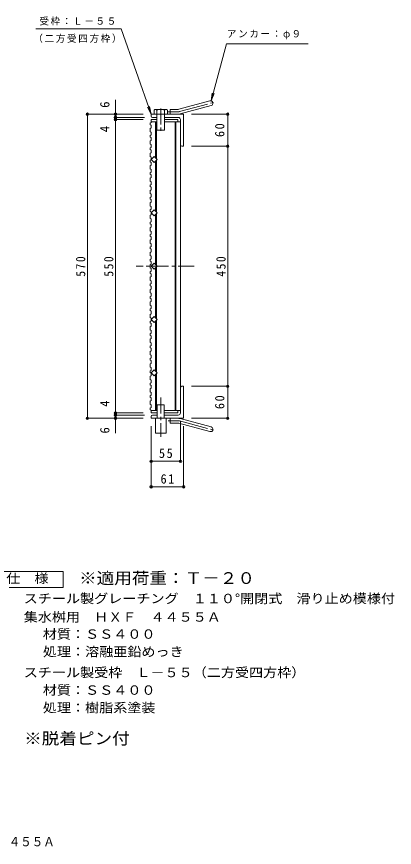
# Model space of a CAD drawing. Units: millimetres, scale not verified. Extents: x -865 to 876, y -823 to 804.
# Drawn here: x 168 to 876, y -823 to 735 of the extents above; entities that cross this region are included whole.
import ezdxf
from ezdxf.enums import TextEntityAlignment as Align

# ---------------------------------------------------------------- set-up
doc = ezdxf.new("R2010")
doc.units = ezdxf.units.MM
doc.header["$LTSCALE"] = 6
doc.header["$PDMODE"] = 32
doc.header["$PDSIZE"] = 4.8
doc.linetypes.add('CHAIN1', pattern=[8, 5, -1, 1, -1])
doc.linetypes.add('CHAIN2', pattern=[12, 9, -1, 1, -1])
for name, color, linetype, lineweight in [('A-1_ピット', 2, 'Continuous', 9), ('A-2_蓋', 3, 'Continuous', 9), ('A-4_寸法', 7, 'Continuous', 9), ('A-5_仕様文', 7, 'Continuous', 9), ('A-9_ｸｯｼｮﾝ材', 4, 'Continuous', 9), ('F-4_F-4ﾚｲﾔ', 2, 'Continuous', 9)]:
    doc.layers.add(name, color=color, linetype=linetype, lineweight=lineweight)
doc.layers.add('F-5_F-5ﾚｲﾔ', color=2, linetype='Continuous')
doc.styles.add('ＭＳ ゴシック', font='')
doc.styles.get('ＭＳ ゴシック').set_extended_font_data('MS Gothic')

msp = doc.modelspace()

# ---------------------------------------------------------------- linework, layer by layer
at = {"layer": 'A-1_ピット'}
for p, q in [((472.211, 561.031), (530.401, 576.623)), ((456.066, 551.724), (456.066, 560.724)), ((469.881, 560.724), (456.066, 560.724)), ((474.54, 552.337), (532.731, 567.93)), ((420.066, 548.224), (420.066, 551.724)), ((481.066, 551.724), (420.066, 551.724)), ((431.066, 545.724), (422.566, 545.724)), ((471.066, 545.724), (445.066, 545.724)), ((481.066, 551.724), (481.066, 491.724)), ((475.066, 541.724), (475.066, 494.224)), ((477.566, 491.724), (481.066, 491.724)), ((475.066, -8.276), (475.066, 39.224)), ((477.566, 41.724), (481.066, 41.724)), ((481.066, 41.724), (481.066, -18.276)), ((420.066, -14.776), (420.066, -18.276)), ((431.566, -12.276), (422.566, -12.276)), ((471.066, -12.276), (444.566, -12.276)), ((481.066, -18.276), (420.066, -18.276)), ((456.066, -18.276), (456.066, -27.276)), ((469.881, -27.276), (456.066, -27.276)), ((472.211, -27.582), (530.401, -43.175)), ((474.54, -18.889), (532.731, -34.481))]:
    msp.add_line(p, q, dxfattribs=at)
at = {"layer": 'A-1_ピット', "linetype": 'CHAIN2'}
for p, q in [((473.375, 556.684), (538.542, 574.145)), ((469.881, 556.224), (452.261, 556.224)), ((469.881, -22.776), (452.261, -22.776)), ((473.375, -23.236), (538.542, -40.697))]:
    msp.add_line(p, q, dxfattribs=at)
at = {"layer": 'A-1_ピット'}
for centre, radius, start, end in [((531.566, 572.276), 4.5, 285.00014, 104.99991), ((469.881, 569.724), 9, 270, 285.00002), ((422.566, 548.224), 2.5, 180, 270), ((469.881, 569.724), 18, 270, 285), ((471.066, 541.724), 4, 0, 90), ((477.566, 494.224), 2.5, 180, 270), ((477.566, 39.224), 2.5, 90, 180), ((422.566, -14.776), 2.5, 90, 180), ((471.066, -8.276), 4, 270, 0), ((469.881, -36.276), 18, 74.99998, 89.99998), ((469.881, -36.276), 9, 74.99998, 90), ((531.566, -38.828), 4.5, 255.00008, 74.99986)]:
    msp.add_arc(centre, radius, start, end, dxfattribs=at)
at = {"layer": 'A-1_ピット', "linetype": 'CHAIN2'}
for centre, start, end in [((469.881, 569.724), 270, 284.99995), ((469.881, -36.276), 75.00005, 90)]:
    msp.add_arc(centre, 13.5, start, end, dxfattribs=at)
at = {"layer": 'A-2_蓋'}
for p, q in [((418.566, 535.081), (420.066, 536.081)), ((418.566, 535.081), (418.566, 532.081)), ((418.566, 532.081), (420.066, 531.081)), ((420.066, 541.724), (420.066, 536.081)), ((420.066, 541.724), (431.066, 541.724)), ((420.066, 537.224), (431.066, 537.224)), ((420.066, 531.081), (420.066, 525.968)), ((428.566, 537.224), (428.566, 469.538)), ((430.066, 537.224), (430.066, 468.038)), ((445.066, 537.224), (475.066, 537.224)), ((465.066, 537.224), (465.066, -3.776)), ((466.566, 537.224), (466.566, -3.776)), ((418.566, 524.968), (420.066, 525.968)), ((418.566, 524.968), (418.566, 518.968)), ((418.566, 518.968), (420.066, 517.968)), ((420.066, 512.855), (420.066, 517.968)), ((418.566, 511.855), (420.066, 512.855)), ((418.566, 511.855), (418.566, 508.855)), ((418.566, 508.855), (420.066, 507.855)), ((418.566, 501.742), (420.066, 502.742)), ((418.566, 501.742), (418.566, 495.742)), ((420.066, 507.855), (420.066, 502.742)), ((418.566, 495.742), (420.066, 494.742)), ((418.566, 488.629), (420.066, 489.629)), ((418.566, 488.629), (418.566, 485.629)), ((418.566, 485.629), (420.066, 484.629)), ((420.066, 489.629), (420.066, 494.742)), ((420.066, 484.629), (420.066, 479.516)), ((418.566, 478.516), (420.066, 479.516)), ((418.566, 478.516), (418.566, 472.516)), ((418.566, 472.516), (420.066, 471.516)), ((420.066, 466.403), (420.066, 471.516)), ((418.566, 465.403), (420.066, 466.403)), ((418.566, 465.403), (418.566, 462.403)), ((418.566, 462.403), (420.066, 461.403)), ((418.566, 455.29), (420.066, 456.29)), ((418.566, 455.29), (418.566, 449.29)), ((420.066, 461.403), (420.066, 456.29)), ((428.566, 463.91), (428.566, 369.538)), ((430.066, 465.41), (430.066, 368.038)), ((418.566, 449.29), (420.066, 448.29)), ((418.566, 442.177), (420.066, 443.177)), ((418.566, 442.177), (418.566, 439.177)), ((418.566, 439.177), (420.066, 438.177)), ((420.066, 443.177), (420.066, 448.29)), ((420.066, 438.177), (420.066, 433.064)), ((418.566, 432.064), (420.066, 433.064)), ((418.566, 432.064), (418.566, 426.064)), ((418.566, 426.064), (420.066, 425.064)), ((420.066, 419.951), (420.066, 425.064)), ((418.566, 418.951), (420.066, 419.951)), ((418.566, 418.951), (418.566, 415.951)), ((418.566, 415.951), (420.066, 414.951)), ((418.566, 408.838), (420.066, 409.838)), ((418.566, 408.838), (418.566, 402.838)), ((420.066, 414.951), (420.066, 409.838)), ((418.566, 402.838), (420.066, 401.838)), ((418.566, 395.725), (420.066, 396.725)), ((418.566, 395.725), (418.566, 392.725)), ((418.566, 392.725), (420.066, 391.725)), ((420.066, 396.725), (420.066, 401.838)), ((420.066, 391.725), (420.066, 386.612)), ((418.566, 385.612), (420.066, 386.612)), ((418.566, 385.612), (418.566, 379.612)), ((418.566, 379.612), (420.066, 378.612)), ((420.066, 373.499), (420.066, 378.612)), ((418.566, 372.499), (420.066, 373.499)), ((418.566, 372.499), (418.566, 369.499)), ((418.566, 369.499), (420.066, 368.499)), ((418.566, 362.386), (420.066, 363.386)), ((418.566, 362.386), (418.566, 356.386)), ((420.066, 368.499), (420.066, 363.386)), ((428.566, 269.538), (428.566, 363.91)), ((430.066, 268.038), (430.066, 365.41)), ((418.566, 356.386), (420.066, 355.386)), ((418.566, 349.273), (420.066, 350.273)), ((418.566, 349.273), (418.566, 346.273)), ((418.566, 346.273), (420.066, 345.273)), ((420.066, 350.273), (420.066, 355.386)), ((420.066, 345.273), (420.066, 340.16)), ((418.566, 339.16), (420.066, 340.16)), ((418.566, 339.16), (418.566, 333.16)), ((418.566, 333.16), (420.066, 332.16)), ((420.066, 327.047), (420.066, 332.16)), ((418.566, 326.047), (420.066, 327.047)), ((418.566, 326.047), (418.566, 323.047)), ((418.566, 323.047), (420.066, 322.047)), ((418.566, 315.934), (420.066, 316.934)), ((418.566, 315.934), (418.566, 309.934)), ((420.066, 322.047), (420.066, 316.934)), ((418.566, 309.934), (420.066, 308.934)), ((418.566, 302.821), (420.066, 303.821)), ((418.566, 302.821), (418.566, 299.821)), ((418.566, 299.821), (420.066, 298.821)), ((420.066, 303.821), (420.066, 308.934)), ((420.066, 298.821), (420.066, 293.708)), ((418.566, 292.708), (420.066, 293.708)), ((418.566, 292.708), (418.566, 286.708)), ((418.566, 286.708), (420.066, 285.708)), ((418.566, 279.595), (420.066, 280.595)), ((420.066, 280.595), (420.066, 285.708)), ((418.566, 279.595), (418.566, 276.595)), ((418.566, 276.595), (420.066, 275.595)), ((418.566, 269.482), (420.066, 270.482)), ((418.566, 269.482), (418.566, 263.482)), ((420.066, 275.595), (420.066, 270.482)), ((430.066, 168.038), (430.066, 265.41)), ((418.566, 263.482), (420.066, 262.482)), ((418.566, 256.369), (420.066, 257.369)), ((418.566, 256.369), (418.566, 253.369)), ((418.566, 253.369), (420.066, 252.369)), ((420.066, 257.369), (420.066, 262.482)), ((420.066, 252.369), (420.066, 247.256)), ((428.566, 169.538), (428.566, 263.91)), ((418.566, 246.256), (420.066, 247.256)), ((418.566, 246.256), (418.566, 240.256)), ((418.566, 240.256), (420.066, 239.256)), ((418.566, 233.143), (420.066, 234.143)), ((420.066, 234.143), (420.066, 239.256)), ((418.566, 233.143), (418.566, 230.143)), ((418.566, 230.143), (420.066, 229.143)), ((418.566, 223.03), (420.066, 224.03)), ((418.566, 223.03), (418.566, 217.03)), ((420.066, 229.143), (420.066, 224.03)), ((418.566, 217.03), (420.066, 216.03)), ((418.566, 209.917), (420.066, 210.917)), ((418.566, 209.917), (418.566, 206.917)), ((418.566, 206.917), (420.066, 205.917)), ((420.066, 210.917), (420.066, 216.03)), ((420.066, 205.917), (420.066, 200.804)), ((418.566, 199.804), (420.066, 200.804)), ((418.566, 199.804), (418.566, 193.804)), ((418.566, 193.804), (420.066, 192.804)), ((418.566, 186.691), (420.066, 187.691)), ((420.066, 187.691), (420.066, 192.804)), ((418.566, 186.691), (418.566, 183.691)), ((418.566, 183.691), (420.066, 182.691)), ((418.566, 176.578), (420.066, 177.578)), ((418.566, 176.578), (418.566, 170.578)), ((420.066, 182.691), (420.066, 177.578)), ((418.566, 170.578), (420.066, 169.578)), ((418.566, 163.465), (420.066, 164.465)), ((418.566, 163.465), (418.566, 160.465)), ((418.566, 160.465), (420.066, 159.465)), ((420.066, 164.465), (420.066, 169.578)), ((420.066, 159.465), (420.066, 154.352)), ((428.566, 69.538), (428.566, 163.91)), ((430.066, 68.038), (430.066, 165.41)), ((418.566, 153.352), (420.066, 154.352)), ((418.566, 153.352), (418.566, 147.352)), ((418.566, 147.352), (420.066, 146.352)), ((418.566, 140.239), (420.066, 141.239)), ((418.566, 140.239), (418.566, 137.239)), ((420.066, 141.239), (420.066, 146.352)), ((418.566, 137.239), (420.066, 136.239)), ((418.566, 130.126), (420.066, 131.126)), ((418.566, 130.126), (418.566, 124.126)), ((420.066, 136.239), (420.066, 131.126)), ((418.566, 124.126), (420.066, 123.126)), ((418.566, 117.013), (420.066, 118.013)), ((418.566, 117.013), (418.566, 114.013)), ((418.566, 114.013), (420.066, 113.013)), ((420.066, 118.013), (420.066, 123.126)), ((420.066, 113.013), (420.066, 107.9)), ((418.566, 106.9), (420.066, 107.9)), ((418.566, 106.9), (418.566, 100.9)), ((418.566, 100.9), (420.066, 99.9)), ((418.566, 93.787), (420.066, 94.787)), ((418.566, 93.787), (418.566, 90.787)), ((420.066, 94.787), (420.066, 99.9)), ((418.566, 90.787), (420.066, 89.787)), ((418.566, 83.674), (420.066, 84.674)), ((418.566, 83.674), (418.566, 77.674)), ((420.066, 89.787), (420.066, 84.674)), ((418.566, 77.674), (420.066, 76.674)), ((418.566, 70.561), (420.066, 71.561)), ((418.566, 70.561), (418.566, 67.561)), ((418.566, 67.561), (420.066, 66.561)), ((420.066, 71.561), (420.066, 76.674)), ((420.066, 66.561), (420.066, 61.448)), ((428.566, -3.776), (428.566, 63.91)), ((430.066, -3.776), (430.066, 65.41)), ((418.566, 60.448), (420.066, 61.448)), ((418.566, 60.448), (418.566, 54.448)), ((418.566, 54.448), (420.066, 53.448)), ((418.566, 47.335), (420.066, 48.335)), ((418.566, 47.335), (418.566, 44.335)), ((420.066, 48.335), (420.066, 53.448)), ((418.566, 44.335), (420.066, 43.335)), ((418.566, 37.222), (420.066, 38.222)), ((418.566, 37.222), (418.566, 31.222)), ((418.566, 31.222), (420.066, 30.222)), ((420.066, 43.335), (420.066, 38.222)), ((418.566, 24.109), (420.066, 25.109)), ((418.566, 24.109), (418.566, 21.109)), ((418.566, 21.109), (420.066, 20.109)), ((420.066, 25.109), (420.066, 30.222)), ((420.066, 20.109), (420.066, 14.996)), ((418.566, 13.996), (420.066, 14.996)), ((418.566, 13.996), (418.566, 7.996)), ((418.566, 7.996), (420.066, 6.996)), ((418.566, 0.883), (420.066, 1.883)), ((418.566, 0.883), (418.566, -2.117)), ((420.066, 1.883), (420.066, 6.996)), ((420.066, -3.776), (431.566, -3.776)), ((420.066, -8.276), (431.566, -8.276)), ((444.566, -8.276), (470.066, -8.276)), ((470.066, -3.776), (470.066, -8.276))]:
    msp.add_line(p, q, dxfattribs=at)
at = {"layer": 'A-2_蓋', "linetype": 'CHAIN1'}
msp.add_line((500.879, 266.724), (392.283, 266.724), dxfattribs=at)
at = {"layer": 'A-2_蓋'}
for points in [[(444.566, -3.776), (475.066, -3.776), (475.066, 537.224)], [(445.066, 541.724), (470.066, 541.724), (470.066, 537.224)], [(418.566, -2.117), (420.066, -3.117), (420.066, -8.23)]]:
    msp.add_lwpolyline(points, dxfattribs=at)
for points in [[(431.38, 466.724), (425.723, 461.067), (420.066, 466.724), (425.723, 472.381)], [(431.38, 366.724), (425.723, 372.381), (420.066, 366.724), (425.723, 361.067)], [(431.38, 266.724), (425.723, 272.381), (420.066, 266.724), (425.723, 261.067)], [(431.38, 166.724), (425.723, 172.381), (420.066, 166.724), (425.723, 161.067)], [(431.38, 66.724), (425.723, 72.381), (420.066, 66.724), (425.723, 61.067)]]:
    msp.add_lwpolyline(points, close=True, dxfattribs=at)
at = {"layer": 'A-4_寸法'}
for p, q in [((353.17, -45.898), (353.17, 578.912)), ((405.066, 551.724), (298.738, 551.724)), ((300.538, -18.276), (300.538, 551.724)), ((407.566, 545.724), (351.37, 545.724)), ((496.066, 551.724), (565.497, 551.724)), ((563.697, -18.276), (563.697, 551.724)), ((405.066, 541.724), (351.37, 541.724)), ((496.066, 491.724), (565.497, 491.724)), ((496.066, 41.724), (565.497, 41.724)), ((405.066, -8.276), (351.37, -8.276)), ((407.566, -12.276), (351.37, -12.276)), ((405.066, -18.276), (298.738, -18.276)), ((475.066, -23.276), (475.066, -100.676)), ((496.066, -18.276), (565.497, -18.276)), ((420.066, -33.276), (420.066, -148.676)), ((481.066, -33.276), (481.066, -148.676)), ((420.066, -98.876), (475.066, -98.876)), ((420.066, -146.876), (481.066, -146.876))]:
    msp.add_line(p, q, dxfattribs=at)
for p in [(300.538, 551.724), (353.17, 551.724), (353.17, 545.724), (563.697, 551.724), (353.17, 541.724), (563.697, 491.724), (563.697, 41.724), (353.17, -8.276), (353.17, -12.276), (300.538, -18.276), (353.17, -18.276), (563.697, -18.276), (420.066, -98.876), (475.066, -98.876), (420.066, -146.876), (481.066, -146.876)]:
    msp.add_point(p, dxfattribs=at)
at = {"layer": 'A-5_仕様文'}
for p, q in [((203.734, 711.784), (364.179, 711.784)), ((532.731, 576.623), (561.429, 683.724)), ((561.429, 683.724), (714.539, 683.724)), ((532.731, 576.623), (534.689, 591.494)), ((532.731, 576.623), (538.471, 590.481)), ((420.066, 551.724), (417.012, 566.41))]:
    msp.add_line(p, q, dxfattribs=at)
msp.add_lwpolyline([(364.179, 711.784), (420.066, 551.724), (413.315, 565.119)], dxfattribs=at)
at = {"layer": 'A-9_ｸｯｼｮﾝ材'}
for p, q in [((428.347, 560.684), (447.786, 560.684)), ((431.066, 551.724), (431.066, 559.644)), ((431.066, 551.724), (431.066, 521.724)), ((445.066, 551.724), (445.066, 559.644)), ((445.066, 551.724), (445.066, 521.724)), ((450.505, 559.644), (450.505, 551.724)), ((431.066, 521.724), (445.066, 521.724)), ((431.566, 6.724), (444.566, 6.724)), ((431.566, 6.724), (431.566, -18.276)), ((444.566, 6.724), (444.566, -18.276)), ((428.066, -18.276), (428.066, -46.276)), ((448.066, -18.276), (448.066, -46.276)), ((428.066, -46.276), (448.066, -46.276))]:
    msp.add_line(p, q, dxfattribs=at)
at = {"layer": 'A-9_ｸｯｼｮﾝ材', "linetype": 'CHAIN1'}
for p, q in [((438.066, 562.619), (438.066, 516.262)), ((438.066, 20.427), (438.066, -52.768))]:
    msp.add_line(p, q, dxfattribs=at)
at = {"layer": 'A-9_ｸｯｼｮﾝ材'}
msp.add_lwpolyline([(425.627, 559.644), (425.627, 551.724), (450.505, 551.724)], dxfattribs=at)
for centre, radius, start, end in [((428.347, 556.61), 4.074, 48.12389, 131.8763), ((438.066, 536.618), 24.066, 73.09029, 106.90971), ((447.786, 556.61), 4.074, 48.1237, 131.87611)]:
    msp.add_arc(centre, radius, start, end, dxfattribs=at)
at = {"layer": 'F-4_F-4ﾚｲﾔ'}
msp.add_lwpolyline([(119.959, -335.42), (119.959, -305.42), (254.959, -305.42), (254.959, -335.42)], close=True, dxfattribs=at)

# ---------------------------------------------------------------- texts
at = {"layer": 'A-4_寸法', "color": 2, "style": 'ＭＳ ゴシック'}
for s, p in [('6', (347.17, 563.672)), ('4', (347.17, 518.009)), ('4', (347.17, 3.317)), ('6', (347.17, -46.882))]:
    msp.add_text(s, height=17.6, rotation=90, dxfattribs=at).set_placement(p, align=Align.BOTTOM_LEFT)
at = {"layer": 'A-4_寸法', "color": 2, "char_height": 17.6, "attachment_point": 7, "rotation": 90, "style": 'ＭＳ ゴシック'}
for s, insert in [('\\T1.27;\\W0.95;60', (557.698, 508.974)), ('\\T1.27;\\W0.9;570', (296.938, 247.224)), ('\\T1.27;\\W0.9;550', (349.57, 247.224)), ('\\T1.27;\\W0.9;450', (560.097, 247.224)), ('\\T1.27;\\W0.95;60', (557.698, -1.026))]:
    msp.add_mtext(s, dxfattribs=dict(at, insert=insert))
at = {"layer": 'A-4_寸法', "color": 2, "char_height": 17.6, "attachment_point": 7, "style": 'ＭＳ ゴシック'}
for s, insert in [('\\T1.27;\\W0.95;55', (434.816, -92.876)), ('\\T1.27;\\W0.95;61', (437.816, -140.876))]:
    msp.add_mtext(s, dxfattribs=dict(at, insert=insert))
at = {"layer": 'A-5_仕様文', "char_height": 13.2, "attachment_point": 7, "style": 'ＭＳ ゴシック'}
for s, insert in [('\\T1.17;受枠：Ｌ－５５', (210.505, 718.102)), ('\\T1.17;（二方受四方枠）', (199.179, 685.381)), ('\\T1.17;アンカー：φ９', (562.057, 692.33))]:
    msp.add_mtext(s, dxfattribs=dict(at, insert=insert))
at = {"layer": 'F-4_F-4ﾚｲﾔ', "style": 'ＭＳ ゴシック', "width": 1.1}
for s, p in [('仕\u3000様', (148.459, -332.421)), ('スチール製グレーチング\u3000１１０°開閉式\u3000滑り止め模様付', (181.212, -370.172)), ('集水桝用\u3000ＨＸＦ\u3000４４５５Ａ', (181.212, -404.86)), ('材質：ＳＳ４００', (217.04, -436.842)), ('処理：溶融亜鉛めっき', (217.04, -469.842)), ('スチール製受枠\u3000Ｌ－５５（二方受四方枠）', (181.213, -508.843)), ('材質：ＳＳ４００', (217.04, -541.843)), ('処理：樹脂系塗装', (217.04, -574.843))]:
    msp.add_text(s, height=17.6, dxfattribs=at).set_placement(p, align=Align.BOTTOM_LEFT)
at = {"layer": 'F-4_F-4ﾚｲﾔ', "color": 3, "style": 'ＭＳ ゴシック', "width": 1.1}
msp.add_text('※脱着ピン付', height=21.99, dxfattribs=at).set_placement((181.97, -636.057), align=Align.BOTTOM_LEFT)
at = {"layer": 'F-5_F-5ﾚｲﾔ', "color": 3, "style": 'ＭＳ ゴシック', "width": 1.1}
msp.add_text('※適用荷重：Ｔ－２０', height=21.99, dxfattribs=at).set_placement((284.959, -335.42), align=Align.BOTTOM_LEFT)
at = {"layer": 'F-5_F-5ﾚｲﾔ', "style": 'ＭＳ ゴシック', "width": 0.9}
msp.add_text('集水桝用\u3000ＨＸＦ\u3000４４５５Ａ', height=17.6, dxfattribs=at).set_placement((-63.035, -825.907), align=Align.BOTTOM_LEFT)

doc.saveas('drawing.dxf')
